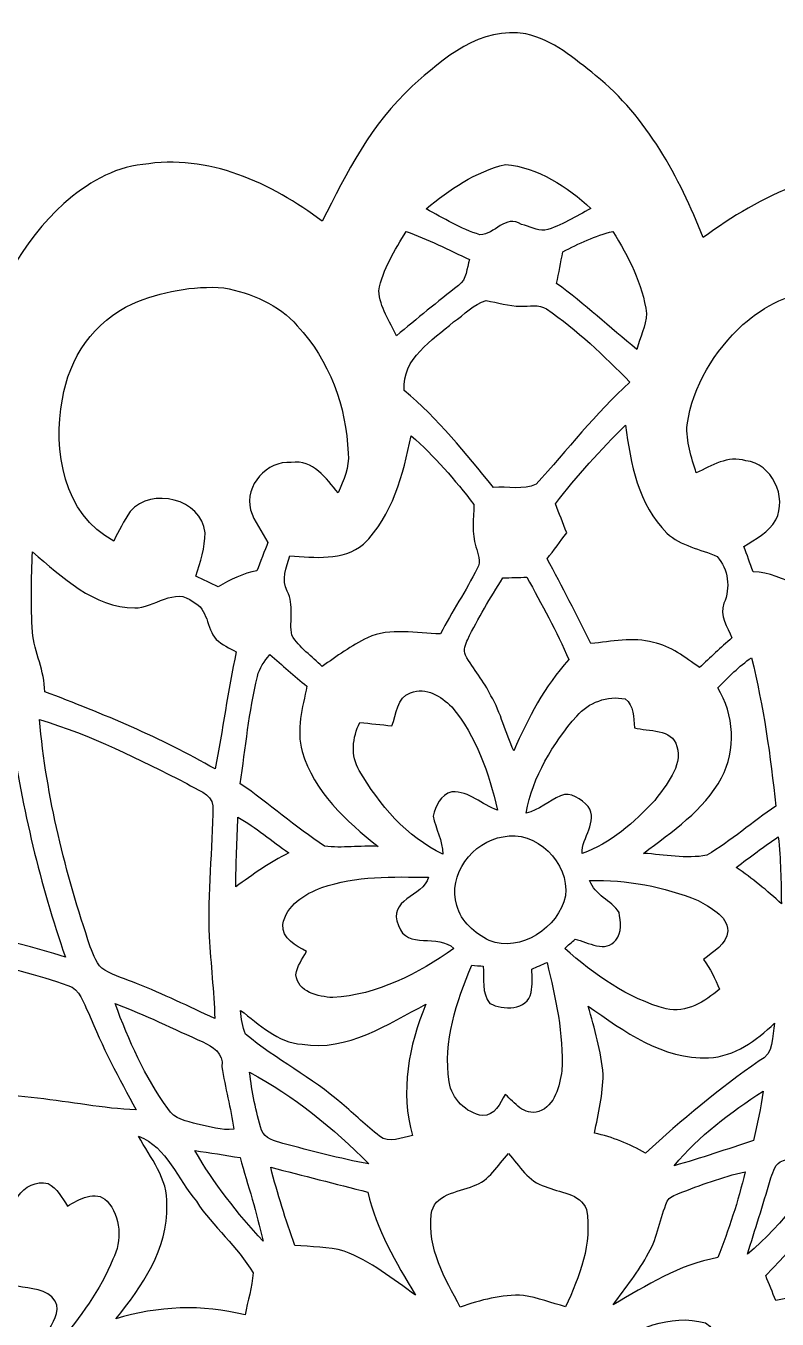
# Model space of a CAD drawing. Header units: centimetres. Extents: x -14.6 to 14.5, y -15.2 to 15.2.
# Drawn here: x -5.39 to 2.93, y 0.91 to 15.22 of the extents above; entities that cross this region are included whole.
import ezdxf

# ---------------------------------------------------------------- set-up
doc = ezdxf.new("R2010")
doc.units = ezdxf.units.CM
doc.header["$MEASUREMENT"] = 0
doc.layers.add('Camada 1', color=7, linetype='Continuous')

msp = doc.modelspace()

# ---------------------------------------------------------------- linework, layer by layer
at = {"layer": 'Camada 1', "color": 140}
for points, knots in [([(-1.11301, 14.5542), (-0.77082, 14.86464), (-0.35525, 15.22307), (0.1457, 15.13417), (0.1457, 15.13417), (0.44521, 15.06961), (0.68263, 14.85794), (0.91687, 14.67485), (0.91687, 14.67485), (1.48449, 14.2113), (1.84256, 13.55161), (2.10502, 12.87886), (2.10502, 12.87886), (2.74108, 13.34523), (3.51084, 13.72623), (4.32223, 13.6017), (4.32223, 13.6017), (4.71382, 13.56078), (5.04472, 13.31101), (5.30754, 13.03337), (5.30754, 13.03337), (5.64197, 12.69259), (5.87022, 12.26009), (5.99616, 11.80289), (5.99616, 11.80289), (6.15915, 11.83252), (6.29532, 11.93553), (6.44137, 12.0075), (6.44137, 12.0075), (7.05944, 12.34757), (7.78051, 12.4774), (8.48078, 12.4273), (8.48078, 12.4273), (8.69386, 12.41072), (8.91434, 12.32606), (9.04593, 12.15002), (9.04593, 12.15002), (9.39906, 11.6459), (9.4809, 11.00808), (9.48902, 10.40836), (9.48902, 10.40836), (9.49889, 9.98784), (9.38777, 9.5818), (9.29605, 9.17575), (9.29605, 9.17575), (9.92822, 9.18139), (10.57875, 9.09496), (11.1319, 8.76829), (11.1319, 8.76829), (11.41518, 8.60354), (11.67659, 8.37212), (11.80536, 8.06415), (11.80536, 8.06415), (12.10839, 7.42315), (12.0336, 6.6675), (11.80253, 6.01592), (11.80253, 6.01592), (12.452, 5.93937), (13.11698, 5.81096), (13.67861, 5.45888), (13.67861, 5.45888), (13.93684, 5.29272), (14.21201, 5.12057), (14.38134, 4.8574), (14.38134, 4.8574), (14.54115, 4.58576), (14.48082, 4.2418), (14.38698, 3.95711), (14.38698, 3.95711), (14.20777, 3.41665), (13.90685, 2.915), (13.50962, 2.50649), (13.50962, 2.50649), (13.32865, 2.31704), (13.10146, 2.17593), (12.93142, 1.97661), (12.93142, 1.97661), (13.202, 1.75013), (13.51139, 1.56034), (13.73082, 1.27811), (13.73082, 1.27811), (14.02256, 0.91722), (14.29702, 0.49918), (14.30302, 0.01693), (14.30302, 0.01693), (14.3891, -0.85302), (13.73681, -1.56139), (13.09264, -2.04858), (13.09264, -2.04858), (13.70506, -2.56822), (14.20707, -3.23885), (14.42544, -4.01955), (14.42544, -4.01955), (14.47059, -4.25485), (14.54856, -4.52649), (14.41203, -4.74592), (14.41203, -4.74592), (14.21906, -5.09199), (13.85923, -5.29061), (13.52621, -5.4804), (13.52621, -5.4804), (12.93812, -5.80884), (12.26044, -5.91502), (11.59722, -5.96159), (11.59722, -5.96159), (11.73692, -6.32777), (11.84028, -6.7123), (11.83781, -7.10812), (11.83781, -7.10812), (11.85721, -7.64681), (11.76267, -8.24583), (11.35309, -8.63635), (11.35309, -8.63635), (10.84262, -9.16129), (10.06193, -9.2964), (9.3599, -9.30698), (9.3599, -9.30698), (9.46644, -9.93105), (9.54828, -10.58016), (9.41105, -11.20528), (9.41105, -11.20528), (9.30557, -11.62156), (9.20044, -12.13732), (8.74466, -12.30842), (8.74466, -12.30842), (8.27617, -12.45553), (7.77416, -12.37756), (7.30462, -12.27772), (7.30462, -12.27772), (6.7758, -12.16096), (6.29779, -11.89461), (5.84447, -11.60745), (5.84447, -11.60745), (5.65785, -12.26009), (5.3146, -12.88803), (4.77626, -13.31419), (4.77626, -13.31419), (4.38044, -13.65497), (3.82199, -13.68213), (3.32811, -13.60593), (3.32811, -13.60593), (2.85468, -13.51174), (2.41582, -13.28914), (2.03306, -12.9988), (2.03306, -12.9988), (1.73426, -13.75727), (1.23225, -14.45154), (0.5461, -14.9031), (0.5461, -14.9031), (0.26388, -15.10277), (-0.13899, -15.16027), (-0.44591, -14.98565), (-0.44591, -14.98565), (-1.28446, -14.52845), (-1.84538, -13.69766), (-2.16288, -12.81571), (-2.16288, -12.81571), (-2.63454, -13.18048), (-3.18488, -13.46059), (-3.78037, -13.54314), (-3.78037, -13.54314), (-4.11374, -13.57912), (-4.47569, -13.58618), (-4.77838, -13.42002), (-4.77838, -13.42002), (-5.45536, -13.10252), (-5.85011, -12.40614), (-6.06919, -11.71928), (-6.06919, -11.71928), (-6.61317, -12.04595), (-7.21254, -12.29995), (-7.8486, -12.36733), (-7.8486, -12.36733), (-8.2236, -12.41354), (-8.64059, -12.43401), (-8.96973, -12.21493), (-8.96973, -12.21493), (-9.19445, -12.07029), (-9.28934, -11.8043), (-9.37895, -11.56511), (-9.37895, -11.56511), (-9.54546, -11.05217), (-9.57333, -10.50502), (-9.53135, -9.97091), (-9.53135, -9.97091), (-9.48796, -9.68057), (-9.41176, -9.39624), (-9.37225, -9.10519), (-9.37225, -9.10519), (-9.89436, -9.15458), (-10.42317, -9.05581), (-10.90648, -8.85825), (-10.90648, -8.85825), (-11.31076, -8.6868), (-11.68118, -8.39541), (-11.87097, -7.99147), (-11.87097, -7.99147), (-12.1987, -7.35859), (-12.06747, -6.60717), (-11.86744, -5.95701), (-11.86744, -5.95701), (-12.61639, -5.8868), (-13.37628, -5.69595), (-13.98905, -5.24051), (-13.98905, -5.24051), (-14.20742, -5.07577), (-14.45366, -4.88527), (-14.52421, -4.60834), (-14.52421, -4.60834), (-14.60006, -4.17407), (-14.41697, -3.75179), (-14.23317, -3.36903), (-14.23317, -3.36903), (-13.94107, -2.78836), (-13.47117, -2.33045), (-12.98575, -1.911), (-12.98575, -1.911), (-13.64615, -1.48766), (-14.22682, -0.84102), (-14.36546, -0.04798), (-14.36546, -0.04798), (-14.47588, 0.84173), (-13.84229, 1.61678), (-13.15261, 2.09338), (-13.15261, 2.09338), (-13.65956, 2.56434), (-14.13298, 3.09527), (-14.38134, 3.7525), (-14.38134, 3.7525), (-14.49388, 4.0513), (-14.60183, 4.38115), (-14.51187, 4.70041), (-14.51187, 4.70041), (-14.43743, 4.93148), (-14.25363, 5.10364), (-14.06384, 5.24334), (-14.06384, 5.24334), (-13.72905, 5.48499), (-13.35934, 5.68184), (-12.96282, 5.79967), (-12.96282, 5.79967), (-12.54478, 5.9503), (-12.09534, 5.96018), (-11.66213, 6.03885), (-11.66213, 6.03885), (-11.86392, 6.54861), (-11.9507, 7.10565), (-11.88438, 7.65175), (-11.88438, 7.65175), (-11.83252, 8.02569), (-11.71293, 8.4134), (-11.43494, 8.68327), (-11.43494, 8.68327), (-10.90895, 9.19586), (-10.14201, 9.3786), (-9.42658, 9.34967), (-9.42658, 9.34967), (-9.51548, 10.00442), (-9.6333, 10.67894), (-9.46326, 11.33122), (-9.46326, 11.33122), (-9.36237, 11.72069), (-9.24207, 12.18318), (-8.83426, 12.35922), (-8.83426, 12.35922), (-7.80979, 12.6305), (-6.75111, 12.2361), (-5.90338, 11.6653), (-5.90338, 11.6653), (-5.73934, 12.26679), (-5.42819, 12.83194), (-4.96852, 13.25739), (-4.96852, 13.25739), (-4.72193, 13.47329), (-4.42913, 13.65532), (-4.0954, 13.68672), (-4.0954, 13.68672), (-3.37503, 13.81196), (-2.67053, 13.48352), (-2.10855, 13.05948), (-2.10855, 13.05948), (-1.8415, 13.59676), (-1.56386, 14.14357), (-1.11301, 14.5542), (-1.11301, 14.5542), (-1.11301, 14.5542), (-1.11301, 14.5542), (-1.11301, 14.5542)], [0, 0, 0, 0, 0.01369863, 0.01369863, 0.01369863, 0.01369863, 0.02739726, 0.02739726, 0.02739726, 0.02739726, 0.04109589, 0.04109589, 0.04109589, 0.04109589, 0.05479452, 0.05479452, 0.05479452, 0.05479452, 0.06849315, 0.06849315, 0.06849315, 0.06849315, 0.08219178, 0.08219178, 0.08219178, 0.08219178, 0.09589041, 0.09589041, 0.09589041, 0.09589041, 0.10958904, 0.10958904, 0.10958904, 0.10958904, 0.12328767, 0.12328767, 0.12328767, 0.12328767, 0.1369863, 0.1369863, 0.1369863, 0.1369863, 0.15068493, 0.15068493, 0.15068493, 0.15068493, 0.16438356, 0.16438356, 0.16438356, 0.16438356, 0.17808219, 0.17808219, 0.17808219, 0.17808219, 0.19178082, 0.19178082, 0.19178082, 0.19178082, 0.20547945, 0.20547945, 0.20547945, 0.20547945, 0.21917808, 0.21917808, 0.21917808, 0.21917808, 0.23287671, 0.23287671, 0.23287671, 0.23287671, 0.24657534, 0.24657534, 0.24657534, 0.24657534, 0.26027397, 0.26027397, 0.26027397, 0.26027397, 0.2739726, 0.2739726, 0.2739726, 0.2739726, 0.28767123, 0.28767123, 0.28767123, 0.28767123, 0.30136986, 0.30136986, 0.30136986, 0.30136986, 0.31506849, 0.31506849, 0.31506849, 0.31506849, 0.32876712, 0.32876712, 0.32876712, 0.32876712, 0.34246575, 0.34246575, 0.34246575, 0.34246575, 0.35616438, 0.35616438, 0.35616438, 0.35616438, 0.36986301, 0.36986301, 0.36986301, 0.36986301, 0.38356164, 0.38356164, 0.38356164, 0.38356164, 0.39726027, 0.39726027, 0.39726027, 0.39726027, 0.4109589, 0.4109589, 0.4109589, 0.4109589, 0.42465753, 0.42465753, 0.42465753, 0.42465753, 0.43835616, 0.43835616, 0.43835616, 0.43835616, 0.45205479, 0.45205479, 0.45205479, 0.45205479, 0.46575342, 0.46575342, 0.46575342, 0.46575342, 0.47945205, 0.47945205, 0.47945205, 0.47945205, 0.49315068, 0.49315068, 0.49315068, 0.49315068, 0.50684932, 0.50684932, 0.50684932, 0.50684932, 0.52054795, 0.52054795, 0.52054795, 0.52054795, 0.53424658, 0.53424658, 0.53424658, 0.53424658, 0.54794521, 0.54794521, 0.54794521, 0.54794521, 0.56164384, 0.56164384, 0.56164384, 0.56164384, 0.57534247, 0.57534247, 0.57534247, 0.57534247, 0.5890411, 0.5890411, 0.5890411, 0.5890411, 0.60273973, 0.60273973, 0.60273973, 0.60273973, 0.61643836, 0.61643836, 0.61643836, 0.61643836, 0.63013699, 0.63013699, 0.63013699, 0.63013699, 0.64383562, 0.64383562, 0.64383562, 0.64383562, 0.65753425, 0.65753425, 0.65753425, 0.65753425, 0.67123288, 0.67123288, 0.67123288, 0.67123288, 0.68493151, 0.68493151, 0.68493151, 0.68493151, 0.69863014, 0.69863014, 0.69863014, 0.69863014, 0.71232877, 0.71232877, 0.71232877, 0.71232877, 0.7260274, 0.7260274, 0.7260274, 0.7260274, 0.73972603, 0.73972603, 0.73972603, 0.73972603, 0.75342466, 0.75342466, 0.75342466, 0.75342466, 0.76712329, 0.76712329, 0.76712329, 0.76712329, 0.78082192, 0.78082192, 0.78082192, 0.78082192, 0.79452055, 0.79452055, 0.79452055, 0.79452055, 0.80821918, 0.80821918, 0.80821918, 0.80821918, 0.82191781, 0.82191781, 0.82191781, 0.82191781, 0.83561644, 0.83561644, 0.83561644, 0.83561644, 0.84931507, 0.84931507, 0.84931507, 0.84931507, 0.8630137, 0.8630137, 0.8630137, 0.8630137, 0.87671233, 0.87671233, 0.87671233, 0.87671233, 0.89041096, 0.89041096, 0.89041096, 0.89041096, 0.90410959, 0.90410959, 0.90410959, 0.90410959, 0.91780822, 0.91780822, 0.91780822, 0.91780822, 0.93150685, 0.93150685, 0.93150685, 0.93150685, 0.94520548, 0.94520548, 0.94520548, 0.94520548, 0.95890411, 0.95890411, 0.95890411, 0.95890411, 0.97260274, 0.97260274, 0.97260274, 0.97260274, 1, 1, 1, 1]), ([(-0.95991, 13.19601), (-0.76482, 13.09441), (-0.57503, 12.97446), (-0.36371, 12.9099), (-0.36371, 12.9099), (-0.19932, 12.91061), (-0.08361, 13.14168), (0.09737, 13.0235), (0.09737, 13.0235), (0.18415, 13.00692), (0.26529, 12.95612), (0.35525, 12.9607), (0.35525, 12.9607), (0.53834, 13.00727), (0.69744, 13.11628), (0.86431, 13.20094), (0.86431, 13.20094), (0.60466, 13.44648), (0.27764, 13.65285), (-0.0822, 13.68954), (-0.0822, 13.68954), (-0.41169, 13.60734), (-0.70379, 13.41367), (-0.95991, 13.19601), (-0.95991, 13.19601), (-0.95991, 13.19601), (-0.95991, 13.19601), (-0.95991, 13.19601)], [0, 0, 0, 0, 0.125, 0.125, 0.125, 0.125, 0.25, 0.25, 0.25, 0.25, 0.375, 0.375, 0.375, 0.375, 0.5, 0.5, 0.5, 0.5, 0.625, 0.625, 0.625, 0.625, 0.75, 0.75, 0.75, 0.75, 1, 1, 1, 1]), ([(-1.1811, 12.948), (-1.30387, 12.74057), (-1.44004, 12.5289), (-1.48449, 12.28866), (-1.48449, 12.28866), (-1.47073, 12.10839), (-1.36349, 11.95105), (-1.28729, 11.79124), (-1.28729, 11.79124), (-1.06257, 11.98245), (-0.83256, 12.16766), (-0.60078, 12.3504), (-0.60078, 12.3504), (-0.50906, 12.41354), (-0.51188, 12.54231), (-0.47837, 12.63544), (-0.47837, 12.63544), (-0.71049, 12.7448), (-0.93945, 12.86122), (-1.1811, 12.948), (-1.1811, 12.948), (-1.1811, 12.948), (-1.1811, 12.948), (-1.1811, 12.948)], [0, 0, 0, 0, 0.14285714, 0.14285714, 0.14285714, 0.14285714, 0.28571429, 0.28571429, 0.28571429, 0.28571429, 0.42857143, 0.42857143, 0.42857143, 0.42857143, 0.57142857, 0.57142857, 0.57142857, 0.57142857, 0.71428571, 0.71428571, 0.71428571, 0.71428571, 1, 1, 1, 1]), ([(0.55316, 12.72187), (0.53058, 12.6051), (0.50976, 12.48798), (0.48436, 12.37156), (0.48436, 12.37156), (0.79446, 12.14579), (1.07386, 11.88261), (1.37195, 11.64167), (1.37195, 11.64167), (1.40899, 11.77325), (1.47179, 11.90025), (1.48026, 12.03784), (1.48026, 12.03784), (1.43792, 12.36839), (1.27847, 12.66825), (1.10666, 12.94836), (1.10666, 12.94836), (0.91228, 12.89897), (0.73025, 12.81359), (0.55316, 12.72187), (0.55316, 12.72187), (0.55316, 12.72187), (0.55316, 12.72187), (0.55316, 12.72187)], [0, 0, 0, 0, 0.14285714, 0.14285714, 0.14285714, 0.14285714, 0.28571429, 0.28571429, 0.28571429, 0.28571429, 0.42857143, 0.42857143, 0.42857143, 0.42857143, 0.57142857, 0.57142857, 0.57142857, 0.57142857, 0.71428571, 0.71428571, 0.71428571, 0.71428571, 1, 1, 1, 1]), ([(-4.21111, 12.1472), (-4.62774, 11.95811), (-4.91808, 11.54042), (-4.98334, 11.09063), (-4.98334, 11.09063), (-5.09482, 10.52759), (-4.9724, 9.81181), (-4.41748, 9.52006), (-4.41748, 9.52006), (-4.35963, 9.63083), (-4.30389, 9.74302), (-4.23474, 9.84744), (-4.23474, 9.84744), (-3.99909, 10.12084), (-3.44629, 9.98749), (-3.40572, 9.61249), (-3.40572, 9.61249), (-3.40536, 9.44668), (-3.45899, 9.28723), (-3.50838, 9.13095), (-3.50838, 9.13095), (-3.42583, 9.09214), (-3.34328, 9.05263), (-3.26073, 9.01277), (-3.26073, 9.01277), (-3.12738, 9.0932), (-2.98591, 9.16199), (-2.83175, 9.19162), (-2.83175, 9.19162), (-2.80141, 9.26994), (-2.74073, 9.42657), (-2.71039, 9.50489), (-2.71039, 9.50489), (-2.7753, 9.62448), (-2.86491, 9.73349), (-2.90301, 9.86543), (-2.90301, 9.86543), (-2.97109, 10.13425), (-2.72098, 10.41259), (-2.45181, 10.38931), (-2.45181, 10.38931), (-2.21121, 10.42317), (-2.06587, 10.21362), (-1.93393, 10.05417), (-1.93393, 10.05417), (-1.87008, 10.1921), (-1.80693, 10.33639), (-1.82245, 10.49373), (-1.82245, 10.49373), (-1.84256, 11.00737), (-2.03094, 11.52419), (-2.38584, 11.90166), (-2.38584, 11.90166), (-2.58904, 12.14049), (-2.89631, 12.26502), (-3.19723, 12.32253), (-3.19723, 12.32253), (-3.54365, 12.35075), (-3.89184, 12.27949), (-4.21111, 12.1472), (-4.21111, 12.1472), (-4.21111, 12.1472), (-4.21111, 12.1472), (-4.21111, 12.1472)], [0, 0, 0, 0, 0.05882353, 0.05882353, 0.05882353, 0.05882353, 0.11764706, 0.11764706, 0.11764706, 0.11764706, 0.17647059, 0.17647059, 0.17647059, 0.17647059, 0.23529412, 0.23529412, 0.23529412, 0.23529412, 0.29411765, 0.29411765, 0.29411765, 0.29411765, 0.35294118, 0.35294118, 0.35294118, 0.35294118, 0.41176471, 0.41176471, 0.41176471, 0.41176471, 0.47058824, 0.47058824, 0.47058824, 0.47058824, 0.52941176, 0.52941176, 0.52941176, 0.52941176, 0.58823529, 0.58823529, 0.58823529, 0.58823529, 0.64705882, 0.64705882, 0.64705882, 0.64705882, 0.70588235, 0.70588235, 0.70588235, 0.70588235, 0.76470588, 0.76470588, 0.76470588, 0.76470588, 0.82352941, 0.82352941, 0.82352941, 0.82352941, 0.88235294, 0.88235294, 0.88235294, 0.88235294, 1, 1, 1, 1]), ([(2.54706, 11.91719), (2.23308, 11.62473), (1.99037, 11.23738), (1.92934, 10.80735), (1.92934, 10.80735), (1.91594, 10.62426), (1.97485, 10.44575), (2.03059, 10.27395), (2.03059, 10.27395), (2.20063, 10.35685), (2.37807, 10.46903), (2.5781, 10.40906), (2.5781, 10.40906), (2.86632, 10.37661), (3.0413, 10.00866), (2.91042, 9.7536), (2.91042, 9.7536), (2.83492, 9.61425), (2.68429, 9.54405), (2.55799, 9.45903), (2.55799, 9.45903), (2.59186, 9.36625), (2.62537, 9.27312), (2.65959, 9.17998), (2.65959, 9.17998), (2.8381, 9.1821), (2.99226, 9.08685), (3.15877, 9.03922), (3.15877, 9.03922), (3.26002, 9.0424), (3.34716, 9.10308), (3.43606, 9.14576), (3.43606, 9.14576), (3.41736, 9.30416), (3.39831, 9.46609), (3.43253, 9.62378), (3.43253, 9.62378), (3.53272, 9.89471), (3.89855, 9.99807), (4.13914, 9.85308), (4.13914, 9.85308), (4.32188, 9.71903), (4.3561, 9.47773), (4.40196, 9.27276), (4.40196, 9.27276), (4.64361, 9.42869), (4.83023, 9.65906), (4.92054, 9.93316), (4.92054, 9.93316), (5.20841, 10.55194), (5.17984, 11.39543), (4.6355, 11.86674), (4.6355, 11.86674), (4.28978, 12.13767), (3.85692, 12.34228), (3.40536, 12.28796), (3.40536, 12.28796), (3.08257, 12.28513), (2.78694, 12.12074), (2.54706, 11.91719), (2.54706, 11.91719), (2.54706, 11.91719), (2.54706, 11.91719), (2.54706, 11.91719)], [0, 0, 0, 0, 0.05882353, 0.05882353, 0.05882353, 0.05882353, 0.11764706, 0.11764706, 0.11764706, 0.11764706, 0.17647059, 0.17647059, 0.17647059, 0.17647059, 0.23529412, 0.23529412, 0.23529412, 0.23529412, 0.29411765, 0.29411765, 0.29411765, 0.29411765, 0.35294118, 0.35294118, 0.35294118, 0.35294118, 0.41176471, 0.41176471, 0.41176471, 0.41176471, 0.47058824, 0.47058824, 0.47058824, 0.47058824, 0.52941176, 0.52941176, 0.52941176, 0.52941176, 0.58823529, 0.58823529, 0.58823529, 0.58823529, 0.64705882, 0.64705882, 0.64705882, 0.64705882, 0.70588235, 0.70588235, 0.70588235, 0.70588235, 0.76470588, 0.76470588, 0.76470588, 0.76470588, 0.82352941, 0.82352941, 0.82352941, 0.82352941, 0.88235294, 0.88235294, 0.88235294, 0.88235294, 1, 1, 1, 1]), ([(-0.29492, 12.18106), (-0.43568, 12.14473), (-0.53763, 12.02337), (-0.65581, 11.94541), (-0.65581, 11.94541), (-0.88971, 11.73903), (-1.22767, 11.54571), (-1.20403, 11.18694), (-1.20403, 11.18694), (-0.82621, 10.8772), (-0.52388, 10.48949), (-0.21519, 10.11414), (-0.21519, 10.11414), (-0.05856, 10.12684), (0.11536, 10.08062), (0.25929, 10.14906), (0.25929, 10.14906), (0.59972, 10.52971), (0.91722, 10.93294), (1.29575, 11.27866), (1.29575, 11.27866), (1.01106, 11.57252), (0.71191, 11.8558), (0.3743, 12.08864), (0.3743, 12.08864), (0.28892, 12.14684), (0.18097, 12.11404), (0.08502, 12.12074), (0.08502, 12.12074), (-0.04586, 12.11756), (-0.16792, 12.16307), (-0.29492, 12.18106), (-0.29492, 12.18106), (-0.29492, 12.18106), (-0.29492, 12.18106), (-0.29492, 12.18106)], [0, 0, 0, 0, 0.1, 0.1, 0.1, 0.1, 0.2, 0.2, 0.2, 0.2, 0.3, 0.3, 0.3, 0.3, 0.4, 0.4, 0.4, 0.4, 0.5, 0.5, 0.5, 0.5, 0.6, 0.6, 0.6, 0.6, 0.7, 0.7, 0.7, 0.7, 0.8, 0.8, 0.8, 0.8, 1, 1, 1, 1]), ([(0.47131, 9.93211), (0.51294, 9.82557), (0.55527, 9.71867), (0.59655, 9.61178), (0.59655, 9.61178), (0.52493, 9.51477), (0.45473, 9.4174), (0.37888, 9.32392), (0.37888, 9.32392), (0.54963, 9.01594), (0.70309, 8.69915), (0.86395, 8.38588), (0.86395, 8.38588), (1.09255, 8.40564), (1.32786, 8.46173), (1.5554, 8.39823), (1.5554, 8.39823), (1.75013, 8.35942), (1.90676, 8.22995), (2.06551, 8.11953), (2.06551, 8.11953), (2.18475, 8.22889), (2.30117, 8.34143), (2.42394, 8.44691), (2.42394, 8.44691), (2.37631, 8.56827), (2.28318, 8.69562), (2.33715, 8.83109), (2.33715, 8.83109), (2.41088, 9.00042), (2.38619, 9.21032), (2.26166, 9.34755), (2.26166, 9.34755), (2.07751, 9.43434), (1.85808, 9.4615), (1.70533, 9.60826), (1.70533, 9.60826), (1.38889, 9.91941), (1.3014, 10.37943), (1.24848, 10.8017), (1.24848, 10.8017), (0.96979, 10.53042), (0.70908, 10.24008), (0.47131, 9.93211), (0.47131, 9.93211), (0.47131, 9.93211), (0.47131, 9.93211), (0.47131, 9.93211)], [0, 0, 0, 0, 0.07692308, 0.07692308, 0.07692308, 0.07692308, 0.15384615, 0.15384615, 0.15384615, 0.15384615, 0.23076923, 0.23076923, 0.23076923, 0.23076923, 0.30769231, 0.30769231, 0.30769231, 0.30769231, 0.38461538, 0.38461538, 0.38461538, 0.38461538, 0.46153846, 0.46153846, 0.46153846, 0.46153846, 0.53846154, 0.53846154, 0.53846154, 0.53846154, 0.61538462, 0.61538462, 0.61538462, 0.61538462, 0.69230769, 0.69230769, 0.69230769, 0.69230769, 0.76923077, 0.76923077, 0.76923077, 0.76923077, 0.84615385, 0.84615385, 0.84615385, 0.84615385, 1, 1, 1, 1]), ([(-1.12536, 10.68564), (-1.21603, 10.2556), (-1.32891, 9.80264), (-1.65276, 9.48408), (-1.65276, 9.48408), (-1.87995, 9.29957), (-2.19639, 9.33697), (-2.46733, 9.35531), (-2.46733, 9.35531), (-2.50508, 9.22937), (-2.56752, 9.09038), (-2.49696, 8.96338), (-2.49696, 8.96338), (-2.41582, 8.81204), (-2.47685, 8.63847), (-2.44616, 8.4776), (-2.44616, 8.4776), (-2.36573, 8.33684), (-2.22109, 8.24583), (-2.10996, 8.13117), (-2.10996, 8.13117), (-1.94839, 8.24512), (-1.78788, 8.3626), (-1.60937, 8.44938), (-1.60937, 8.44938), (-1.35431, 8.56686), (-1.06998, 8.49277), (-0.80081, 8.49312), (-0.80081, 8.49312), (-0.67239, 8.73831), (-0.51788, 8.96867), (-0.39441, 9.21597), (-0.39441, 9.21597), (-0.34819, 9.29358), (-0.38664, 9.37895), (-0.40852, 9.45691), (-0.40852, 9.45691), (-0.45544, 9.6079), (-0.43568, 9.76983), (-0.43074, 9.92505), (-0.43074, 9.92505), (-0.64206, 10.19634), (-0.86501, 10.45986), (-1.12536, 10.68564), (-1.12536, 10.68564), (-1.12536, 10.68564), (-1.12536, 10.68564), (-1.12536, 10.68564)], [0, 0, 0, 0, 0.07692308, 0.07692308, 0.07692308, 0.07692308, 0.15384615, 0.15384615, 0.15384615, 0.15384615, 0.23076923, 0.23076923, 0.23076923, 0.23076923, 0.30769231, 0.30769231, 0.30769231, 0.30769231, 0.38461538, 0.38461538, 0.38461538, 0.38461538, 0.46153846, 0.46153846, 0.46153846, 0.46153846, 0.53846154, 0.53846154, 0.53846154, 0.53846154, 0.61538462, 0.61538462, 0.61538462, 0.61538462, 0.69230769, 0.69230769, 0.69230769, 0.69230769, 0.76923077, 0.76923077, 0.76923077, 0.76923077, 0.84615385, 0.84615385, 0.84615385, 0.84615385, 1, 1, 1, 1]), ([(-5.31495, 9.39906), (-5.33471, 9.10378), (-5.33083, 8.8078), (-5.31777, 8.51217), (-5.31777, 8.51217), (-5.29343, 8.28781), (-5.18195, 8.08002), (-5.18089, 7.85177), (-5.18089, 7.85177), (-4.53425, 7.60836), (-3.89573, 7.34166), (-3.29565, 6.99664), (-3.29565, 6.99664), (-3.20816, 7.42703), (-3.1556, 7.86377), (-3.06105, 8.29239), (-3.06105, 8.29239), (-3.13655, 8.33508), (-3.21804, 8.37142), (-3.28224, 8.43104), (-3.28224, 8.43104), (-3.39478, 8.55521), (-3.36762, 8.77147), (-3.53942, 8.84555), (-3.53942, 8.84555), (-3.73486, 9.02123), (-3.97545, 8.77358), (-4.18465, 8.77887), (-4.18465, 8.77887), (-4.64185, 8.78664), (-4.98687, 9.12072), (-5.31495, 9.39906), (-5.31495, 9.39906), (-5.31495, 9.39906), (-5.31495, 9.39906), (-5.31495, 9.39906)], [0, 0, 0, 0, 0.1, 0.1, 0.1, 0.1, 0.2, 0.2, 0.2, 0.2, 0.3, 0.3, 0.3, 0.3, 0.4, 0.4, 0.4, 0.4, 0.5, 0.5, 0.5, 0.5, 0.6, 0.6, 0.6, 0.6, 0.7, 0.7, 0.7, 0.7, 0.8, 0.8, 0.8, 0.8, 1, 1, 1, 1]), ([(-0.11218, 9.11154), (-0.24871, 8.88894), (-0.38664, 8.66634), (-0.49918, 8.43033), (-0.49918, 8.43033), (-0.5207, 8.37636), (-0.55457, 8.31321), (-0.52352, 8.25606), (-0.52352, 8.25606), (-0.43991, 8.10048), (-0.31856, 7.96784), (-0.24165, 7.80768), (-0.24165, 7.80768), (-0.13053, 7.61612), (-0.08431, 7.39704), (0.01094, 7.19808), (0.01094, 7.19808), (0.16827, 7.55897), (0.35243, 7.91351), (0.61913, 8.20667), (0.61913, 8.20667), (0.48719, 8.52205), (0.31609, 8.81874), (0.15628, 9.12036), (0.15628, 9.12036), (0.06632, 9.11719), (-0.02293, 9.11437), (-0.11218, 9.11154), (-0.11218, 9.11154), (-0.11218, 9.11154), (-0.11218, 9.11154), (-0.11218, 9.11154)], [0, 0, 0, 0, 0.11111111, 0.11111111, 0.11111111, 0.11111111, 0.22222222, 0.22222222, 0.22222222, 0.22222222, 0.33333333, 0.33333333, 0.33333333, 0.33333333, 0.44444444, 0.44444444, 0.44444444, 0.44444444, 0.55555556, 0.55555556, 0.55555556, 0.55555556, 0.66666667, 0.66666667, 0.66666667, 0.66666667, 0.77777778, 0.77777778, 0.77777778, 0.77777778, 1, 1, 1, 1]), ([(-2.82646, 8.02111), (-2.92065, 7.63058), (-2.95945, 7.22947), (-3.01625, 6.83225), (-3.01625, 6.83225), (-2.69663, 6.61529), (-2.40736, 6.35388), (-2.08456, 6.14257), (-2.08456, 6.14257), (-1.88913, 6.11505), (-1.68839, 6.15244), (-1.49119, 6.13833), (-1.49119, 6.13833), (-1.84432, 6.41879), (-2.20345, 6.74405), (-2.33257, 7.19102), (-2.33257, 7.19102), (-2.39748, 7.43303), (-2.32869, 7.67609), (-2.27824, 7.91245), (-2.27824, 7.91245), (-2.41759, 8.0264), (-2.55411, 8.14423), (-2.68923, 8.26276), (-2.68923, 8.26276), (-2.74814, 8.19079), (-2.80741, 8.11459), (-2.82646, 8.02111), (-2.82646, 8.02111), (-2.82646, 8.02111), (-2.82646, 8.02111), (-2.82646, 8.02111)], [0, 0, 0, 0, 0.11111111, 0.11111111, 0.11111111, 0.11111111, 0.22222222, 0.22222222, 0.22222222, 0.22222222, 0.33333333, 0.33333333, 0.33333333, 0.33333333, 0.44444444, 0.44444444, 0.44444444, 0.44444444, 0.55555556, 0.55555556, 0.55555556, 0.55555556, 0.66666667, 0.66666667, 0.66666667, 0.66666667, 0.77777778, 0.77777778, 0.77777778, 0.77777778, 1, 1, 1, 1]), ([(2.2673, 7.89587), (2.45216, 7.6006), (2.47333, 7.20584), (2.30964, 6.89716), (2.30964, 6.89716), (2.11314, 6.53627), (1.76459, 6.30484), (1.44639, 6.06249), (1.44639, 6.06249), (1.67958, 6.04696), (1.91523, 5.99757), (2.14842, 6.04132), (2.14842, 6.04132), (2.41653, 6.20254), (2.65254, 6.40927), (2.91006, 6.58601), (2.91006, 6.58601), (2.85432, 7.13811), (2.77389, 7.68844), (2.64266, 8.22854), (2.64266, 8.22854), (2.50366, 8.13435), (2.38619, 8.01299), (2.2673, 7.89587), (2.2673, 7.89587), (2.2673, 7.89587), (2.2673, 7.89587), (2.2673, 7.89587)], [0, 0, 0, 0, 0.125, 0.125, 0.125, 0.125, 0.25, 0.25, 0.25, 0.25, 0.375, 0.375, 0.375, 0.375, 0.5, 0.5, 0.5, 0.5, 0.625, 0.625, 0.625, 0.625, 0.75, 0.75, 0.75, 0.75, 1, 1, 1, 1]), ([(-7.23336, 8.05497), (-7.09613, 7.68103), (-6.8774, 7.31308), (-6.93561, 6.89716), (-6.93561, 6.89716), (-6.89857, 6.53944), (-7.21572, 6.31014), (-7.49864, 6.17573), (-7.49864, 6.17573), (-7.47466, 6.06707), (-7.45031, 5.95771), (-7.42527, 5.84835), (-7.42527, 5.84835), (-7.31873, 5.80319), (-7.19279, 5.78591), (-7.10847, 5.7023), (-7.10847, 5.7023), (-7.05908, 5.60917), (-7.06367, 5.49875), (-7.03827, 5.39715), (-7.03827, 5.39715), (-6.33413, 5.27791), (-5.63633, 5.12198), (-4.95265, 4.91455), (-4.95265, 4.91455), (-5.23416, 5.71994), (-5.42749, 6.5532), (-5.55308, 7.39669), (-5.55308, 7.39669), (-5.69066, 7.40939), (-5.83494, 7.39105), (-5.96583, 7.44326), (-5.96583, 7.44326), (-6.13339, 7.53251), (-6.09036, 7.81332), (-6.29109, 7.85354), (-6.29109, 7.85354), (-6.60188, 7.93503), (-6.91833, 7.99218), (-7.23336, 8.05497), (-7.23336, 8.05497), (-7.23336, 8.05497), (-7.23336, 8.05497), (-7.23336, 8.05497)], [0, 0, 0, 0, 0.08333333, 0.08333333, 0.08333333, 0.08333333, 0.16666667, 0.16666667, 0.16666667, 0.16666667, 0.25, 0.25, 0.25, 0.25, 0.33333333, 0.33333333, 0.33333333, 0.33333333, 0.41666667, 0.41666667, 0.41666667, 0.41666667, 0.5, 0.5, 0.5, 0.5, 0.58333333, 0.58333333, 0.58333333, 0.58333333, 0.66666667, 0.66666667, 0.66666667, 0.66666667, 0.75, 0.75, 0.75, 0.75, 0.83333333, 0.83333333, 0.83333333, 0.83333333, 1, 1, 1, 1]), ([(-1.13312, 7.83802), (-1.28623, 7.79145), (-1.28376, 7.59777), (-1.33809, 7.47289), (-1.33809, 7.47289), (-1.45591, 7.48736), (-1.57656, 7.50006), (-1.69333, 7.51029), (-1.69333, 7.51029), (-1.77553, 7.34624), (-1.79846, 7.14128), (-1.69933, 6.97936), (-1.69933, 6.97936), (-1.47779, 6.60153), (-1.17616, 6.24417), (-0.77364, 6.05331), (-0.77364, 6.05331), (-0.77646, 6.20183), (-0.85372, 6.33166), (-0.88194, 6.47382), (-0.88194, 6.47382), (-0.86043, 6.58707), (-0.79657, 6.71336), (-0.67592, 6.7437), (-0.67592, 6.7437), (-0.48013, 6.75569), (-0.34325, 6.59589), (-0.16792, 6.54156), (-0.16792, 6.54156), (-0.26599, 6.94831), (-0.40217, 7.36036), (-0.67628, 7.68456), (-0.67628, 7.68456), (-0.79798, 7.80027), (-0.95497, 7.90998), (-1.13312, 7.83802), (-1.13312, 7.83802), (-1.13312, 7.83802), (-1.13312, 7.83802), (-1.13312, 7.83802)], [0, 0, 0, 0, 0.09090909, 0.09090909, 0.09090909, 0.09090909, 0.18181818, 0.18181818, 0.18181818, 0.18181818, 0.27272727, 0.27272727, 0.27272727, 0.27272727, 0.36363636, 0.36363636, 0.36363636, 0.36363636, 0.45454545, 0.45454545, 0.45454545, 0.45454545, 0.54545455, 0.54545455, 0.54545455, 0.54545455, 0.63636364, 0.63636364, 0.63636364, 0.63636364, 0.72727273, 0.72727273, 0.72727273, 0.72727273, 0.81818182, 0.81818182, 0.81818182, 0.81818182, 1, 1, 1, 1]), ([(0.70732, 7.58261), (0.44238, 7.27569), (0.22049, 6.91233), (0.14746, 6.50804), (0.14746, 6.50804), (0.28998, 6.5405), (0.39829, 6.6421), (0.52917, 6.69996), (0.52917, 6.69996), (0.63994, 6.75464), (0.75847, 6.65692), (0.83256, 6.58177), (0.83256, 6.58177), (0.94862, 6.41279), (0.76129, 6.23817), (0.76588, 6.06002), (0.76588, 6.06002), (1.08444, 6.17185), (1.34444, 6.40609), (1.57127, 6.64916), (1.57127, 6.64916), (1.69439, 6.81955), (1.88172, 7.01851), (1.81681, 7.24676), (1.81681, 7.24676), (1.76248, 7.44784), (1.49966, 7.40763), (1.34726, 7.45349), (1.34726, 7.45349), (1.33597, 7.56391), (1.34232, 7.69796), (1.24389, 7.77275), (1.24389, 7.77275), (1.04599, 7.8105), (0.83749, 7.7343), (0.70732, 7.58261), (0.70732, 7.58261), (0.70732, 7.58261), (0.70732, 7.58261), (0.70732, 7.58261)], [0, 0, 0, 0, 0.09090909, 0.09090909, 0.09090909, 0.09090909, 0.18181818, 0.18181818, 0.18181818, 0.18181818, 0.27272727, 0.27272727, 0.27272727, 0.27272727, 0.36363636, 0.36363636, 0.36363636, 0.36363636, 0.45454545, 0.45454545, 0.45454545, 0.45454545, 0.54545455, 0.54545455, 0.54545455, 0.54545455, 0.63636364, 0.63636364, 0.63636364, 0.63636364, 0.72727273, 0.72727273, 0.72727273, 0.72727273, 0.81818182, 0.81818182, 0.81818182, 0.81818182, 1, 1, 1, 1]), ([(-5.23946, 7.5438), (-5.16326, 6.68443), (-4.95265, 5.84376), (-4.67642, 5.02849), (-4.67642, 5.02849), (-4.63762, 4.93536), (-4.60834, 4.82318), (-4.51591, 4.76779), (-4.51591, 4.76779), (-4.40549, 4.70464), (-4.28272, 4.66866), (-4.1656, 4.62068), (-4.1656, 4.62068), (-3.86927, 4.50779), (-3.58599, 4.36457), (-3.29777, 4.23369), (-3.29777, 4.23369), (-3.31153, 4.53566), (-3.34081, 4.83658), (-3.36127, 5.13786), (-3.36127, 5.13786), (-3.38314, 5.62222), (-3.32246, 6.10482), (-3.31893, 6.58848), (-3.31893, 6.58848), (-3.33163, 6.73276), (-3.51049, 6.76346), (-3.60715, 6.83542), (-3.60715, 6.83542), (-4.13632, 7.10283), (-4.66937, 7.37376), (-5.23946, 7.5438), (-5.23946, 7.5438), (-5.23946, 7.5438), (-5.23946, 7.5438), (-5.23946, 7.5438)], [0, 0, 0, 0, 0.1, 0.1, 0.1, 0.1, 0.2, 0.2, 0.2, 0.2, 0.3, 0.3, 0.3, 0.3, 0.4, 0.4, 0.4, 0.4, 0.5, 0.5, 0.5, 0.5, 0.6, 0.6, 0.6, 0.6, 0.7, 0.7, 0.7, 0.7, 0.8, 0.8, 0.8, 0.8, 1, 1, 1, 1]), ([(-3.042, 6.46465), (-3.05223, 6.20712), (-3.06388, 5.94889), (-3.06705, 5.69066), (-3.06705, 5.69066), (-2.87796, 5.82648), (-2.69134, 5.96618), (-2.47968, 6.06672), (-2.47968, 6.06672), (-2.66559, 6.20183), (-2.84445, 6.34683), (-3.042, 6.46465), (-3.042, 6.46465), (-3.042, 6.46465), (-3.042, 6.46465), (-3.042, 6.46465)], [0, 0, 0, 0, 0.2, 0.2, 0.2, 0.2, 0.4, 0.4, 0.4, 0.4, 0.6, 0.6, 0.6, 0.6, 1, 1, 1, 1]), ([(-0.10795, 6.24664), (-0.44274, 6.1976), (-0.72672, 5.82083), (-0.62018, 5.48464), (-0.62018, 5.48464), (-0.57256, 5.30789), (-0.42122, 5.17772), (-0.26247, 5.09834), (-0.26247, 5.09834), (0.08961, 4.95829), (0.50483, 5.2384), (0.58244, 5.59259), (0.58244, 5.59259), (0.62936, 5.95066), (0.25329, 6.33236), (-0.10795, 6.24664), (-0.10795, 6.24664), (-0.10795, 6.24664), (-0.10795, 6.24664), (-0.10795, 6.24664)], [0, 0, 0, 0, 0.16666667, 0.16666667, 0.16666667, 0.16666667, 0.33333333, 0.33333333, 0.33333333, 0.33333333, 0.5, 0.5, 0.5, 0.5, 0.66666667, 0.66666667, 0.66666667, 0.66666667, 1, 1, 1, 1]), ([(2.47227, 5.90691), (2.64936, 5.78556), (2.81658, 5.65115), (2.97251, 5.50369), (2.97251, 5.50369), (2.96862, 5.75063), (2.9658, 5.99757), (2.93864, 6.24346), (2.93864, 6.24346), (2.77812, 6.13869), (2.62608, 6.02121), (2.47227, 5.90691), (2.47227, 5.90691), (2.47227, 5.90691), (2.47227, 5.90691), (2.47227, 5.90691)], [0, 0, 0, 0, 0.2, 0.2, 0.2, 0.2, 0.4, 0.4, 0.4, 0.4, 0.6, 0.6, 0.6, 0.6, 1, 1, 1, 1]), ([(-2.11526, 5.68396), (-2.30152, 5.6134), (-2.51107, 5.48499), (-2.54529, 5.27368), (-2.54529, 5.27368), (-2.55658, 5.11493), (-2.39889, 5.04331), (-2.28459, 4.97487), (-2.28459, 4.97487), (-2.32728, 4.89197), (-2.39078, 4.81365), (-2.39995, 4.7184), (-2.39995, 4.7184), (-2.38478, 4.52473), (-2.15124, 4.4771), (-1.99319, 4.46476), (-1.99319, 4.46476), (-1.50248, 4.49333), (-1.04916, 4.73322), (-0.65193, 5.00839), (-0.65193, 5.00839), (-0.82868, 5.18372), (-1.17193, 4.98863), (-1.26541, 5.26203), (-1.26541, 5.26203), (-1.39771, 5.55343), (-0.99448, 5.57847), (-0.93239, 5.79861), (-0.93239, 5.79861), (-1.32856, 5.80214), (-1.73567, 5.81484), (-2.11526, 5.68396), (-2.11526, 5.68396), (-2.11526, 5.68396), (-2.11526, 5.68396), (-2.11526, 5.68396)], [0, 0, 0, 0, 0.1, 0.1, 0.1, 0.1, 0.2, 0.2, 0.2, 0.2, 0.3, 0.3, 0.3, 0.3, 0.4, 0.4, 0.4, 0.4, 0.5, 0.5, 0.5, 0.5, 0.6, 0.6, 0.6, 0.6, 0.7, 0.7, 0.7, 0.7, 0.8, 0.8, 0.8, 0.8, 1, 1, 1, 1]), ([(0.85019, 5.76333), (0.90699, 5.59682), (1.0862, 5.54461), (1.17651, 5.40879), (1.17651, 5.40879), (1.18957, 5.30966), (1.21356, 5.18301), (1.14018, 5.10258), (1.14018, 5.10258), (1.03082, 4.95441), (0.83291, 5.08106), (0.68862, 5.11104), (0.68862, 5.11104), (0.65052, 5.07753), (0.61242, 5.04402), (0.57468, 5.0105), (0.57468, 5.0105), (0.90064, 4.7184), (1.27071, 4.4577), (1.69792, 4.34022), (1.69792, 4.34022), (1.91735, 4.2866), (2.12619, 4.4256), (2.28812, 4.55789), (2.28812, 4.55789), (2.23943, 4.67431), (2.18299, 4.78508), (2.11208, 4.88879), (2.11208, 4.88879), (2.21897, 4.97311), (2.36643, 5.05354), (2.38125, 5.20347), (2.38125, 5.20347), (2.37349, 5.38092), (2.17981, 5.46029), (2.05105, 5.54214), (2.05105, 5.54214), (1.67111, 5.69383), (1.25942, 5.77039), (0.85019, 5.76333), (0.85019, 5.76333), (0.85019, 5.76333), (0.85019, 5.76333), (0.85019, 5.76333)], [0, 0, 0, 0, 0.08333333, 0.08333333, 0.08333333, 0.08333333, 0.16666667, 0.16666667, 0.16666667, 0.16666667, 0.25, 0.25, 0.25, 0.25, 0.33333333, 0.33333333, 0.33333333, 0.33333333, 0.41666667, 0.41666667, 0.41666667, 0.41666667, 0.5, 0.5, 0.5, 0.5, 0.58333333, 0.58333333, 0.58333333, 0.58333333, 0.66666667, 0.66666667, 0.66666667, 0.66666667, 0.75, 0.75, 0.75, 0.75, 0.83333333, 0.83333333, 0.83333333, 0.83333333, 1, 1, 1, 1]), ([(-7.02451, 5.09693), (-7.05591, 5.06906), (-7.08695, 5.04119), (-7.118, 5.01333), (-7.118, 5.01333), (-6.9409, 4.46334), (-6.65339, 3.95781), (-6.40221, 3.43958), (-6.40221, 3.43958), (-6.02192, 3.40113), (-5.63845, 3.40148), (-5.25921, 3.35104), (-5.25921, 3.35104), (-4.8955, 3.31329), (-4.53602, 3.23674), (-4.16983, 3.22192), (-4.16983, 3.22192), (-4.35857, 3.57329), (-4.54766, 3.92465), (-4.69688, 4.29507), (-4.69688, 4.29507), (-4.75262, 4.40796), (-4.78896, 4.55824), (-4.92407, 4.59987), (-4.92407, 4.59987), (-5.6067, 4.83023), (-6.31261, 4.98863), (-7.02451, 5.09693), (-7.02451, 5.09693), (-7.02451, 5.09693), (-7.02451, 5.09693), (-7.02451, 5.09693)], [0, 0, 0, 0, 0.11111111, 0.11111111, 0.11111111, 0.11111111, 0.22222222, 0.22222222, 0.22222222, 0.22222222, 0.33333333, 0.33333333, 0.33333333, 0.33333333, 0.44444444, 0.44444444, 0.44444444, 0.44444444, 0.55555556, 0.55555556, 0.55555556, 0.55555556, 0.66666667, 0.66666667, 0.66666667, 0.66666667, 0.77777778, 0.77777778, 0.77777778, 0.77777778, 1, 1, 1, 1]), ([(0.21096, 4.7819), (0.21237, 4.69512), (0.2219, 4.60657), (0.20144, 4.5212), (0.20144, 4.5212), (0.16439, 4.32435), (-0.11536, 4.32118), (-0.25365, 4.40161), (-0.25365, 4.40161), (-0.3489, 4.5145), (-0.31538, 4.67642), (-0.32703, 4.81295), (-0.32703, 4.81295), (-0.35878, 4.81612), (-0.42228, 4.82177), (-0.45403, 4.82459), (-0.45403, 4.82459), (-0.62371, 4.41819), (-0.77435, 3.98004), (-0.70344, 3.53236), (-0.70344, 3.53236), (-0.6791, 3.3461), (-0.51823, 3.1877), (-0.33443, 3.15877), (-0.33443, 3.15877), (-0.20073, 3.15595), (-0.14041, 3.29671), (-0.08396, 3.39443), (-0.08396, 3.39443), (0.02187, 3.302), (0.1203, 3.15383), (0.28716, 3.20499), (0.28716, 3.20499), (0.46884, 3.26672), (0.51823, 3.48968), (0.54222, 3.65513), (0.54222, 3.65513), (0.5648, 4.06153), (0.47237, 4.46264), (0.37888, 4.85493), (0.37888, 4.85493), (0.32279, 4.83059), (0.2667, 4.8066), (0.21096, 4.7819), (0.21096, 4.7819), (0.21096, 4.7819), (0.21096, 4.7819), (0.21096, 4.7819)], [0, 0, 0, 0, 0.07692308, 0.07692308, 0.07692308, 0.07692308, 0.15384615, 0.15384615, 0.15384615, 0.15384615, 0.23076923, 0.23076923, 0.23076923, 0.23076923, 0.30769231, 0.30769231, 0.30769231, 0.30769231, 0.38461538, 0.38461538, 0.38461538, 0.38461538, 0.46153846, 0.46153846, 0.46153846, 0.46153846, 0.53846154, 0.53846154, 0.53846154, 0.53846154, 0.61538462, 0.61538462, 0.61538462, 0.61538462, 0.69230769, 0.69230769, 0.69230769, 0.69230769, 0.76923077, 0.76923077, 0.76923077, 0.76923077, 0.84615385, 0.84615385, 0.84615385, 0.84615385, 1, 1, 1, 1]), ([(-4.40231, 4.39843), (-4.25133, 3.99239), (-4.07529, 3.58846), (-3.81882, 3.23674), (-3.81882, 3.23674), (-3.75179, 3.11503), (-3.60821, 3.09915), (-3.48897, 3.06458), (-3.48897, 3.06458), (-3.35809, 3.04094), (-3.22439, 2.99085), (-3.08892, 3.00884), (-3.08892, 3.00884), (-3.11856, 3.24203), (-3.18523, 3.46851), (-3.22016, 3.70064), (-3.22016, 3.70064), (-3.19758, 3.84951), (-3.32317, 3.92465), (-3.43218, 3.97545), (-3.43218, 3.97545), (-3.75497, 4.11762), (-4.0707, 4.27743), (-4.40231, 4.39843), (-4.40231, 4.39843), (-4.40231, 4.39843), (-4.40231, 4.39843), (-4.40231, 4.39843)], [0, 0, 0, 0, 0.125, 0.125, 0.125, 0.125, 0.25, 0.25, 0.25, 0.25, 0.375, 0.375, 0.375, 0.375, 0.5, 0.5, 0.5, 0.5, 0.625, 0.625, 0.625, 0.625, 0.75, 0.75, 0.75, 0.75, 1, 1, 1, 1]), ([(-2.33257, 3.94829), (-2.60668, 3.96769), (-2.80529, 4.17089), (-3.01413, 4.32435), (-3.01413, 4.32435), (-3.00249, 4.23545), (-2.99614, 4.14267), (-2.95698, 4.06012), (-2.95698, 4.06012), (-2.62114, 3.78001), (-2.22356, 3.5814), (-1.89371, 3.29212), (-1.89371, 3.29212), (-1.75189, 3.17571), (-1.62384, 3.04165), (-1.47496, 2.93299), (-1.47496, 2.93299), (-1.36843, 2.8448), (-1.22908, 2.91677), (-1.11125, 2.93793), (-1.11125, 2.93793), (-1.24672, 3.42265), (-1.15535, 3.93559), (-0.96167, 4.39138), (-0.96167, 4.39138), (-1.38501, 4.17442), (-1.82986, 3.86609), (-2.33257, 3.94829), (-2.33257, 3.94829), (-2.33257, 3.94829), (-2.33257, 3.94829), (-2.33257, 3.94829)], [0, 0, 0, 0, 0.11111111, 0.11111111, 0.11111111, 0.11111111, 0.22222222, 0.22222222, 0.22222222, 0.22222222, 0.33333333, 0.33333333, 0.33333333, 0.33333333, 0.44444444, 0.44444444, 0.44444444, 0.44444444, 0.55555556, 0.55555556, 0.55555556, 0.55555556, 0.66666667, 0.66666667, 0.66666667, 0.66666667, 0.77777778, 0.77777778, 0.77777778, 0.77777778, 1, 1, 1, 1]), ([(0.83467, 4.37092), (0.90523, 4.12291), (0.97649, 3.87244), (0.99942, 3.61421), (0.99942, 3.61421), (0.9973, 3.39513), (0.94897, 3.17923), (0.90276, 2.9658), (0.90276, 2.9658), (1.10243, 2.92241), (1.29081, 2.84198), (1.47002, 2.74496), (1.47002, 2.74496), (1.86831, 3.11044), (2.28459, 3.45581), (2.72697, 3.76696), (2.72697, 3.76696), (2.89595, 3.83611), (2.86879, 4.04178), (2.89807, 4.18183), (2.89807, 4.18183), (2.69381, 3.99098), (2.45851, 3.81459), (2.16641, 3.79765), (2.16641, 3.79765), (1.657, 3.77966), (1.23084, 4.09222), (0.83467, 4.37092), (0.83467, 4.37092), (0.83467, 4.37092), (0.83467, 4.37092), (0.83467, 4.37092)], [0, 0, 0, 0, 0.11111111, 0.11111111, 0.11111111, 0.11111111, 0.22222222, 0.22222222, 0.22222222, 0.22222222, 0.33333333, 0.33333333, 0.33333333, 0.33333333, 0.44444444, 0.44444444, 0.44444444, 0.44444444, 0.55555556, 0.55555556, 0.55555556, 0.55555556, 0.66666667, 0.66666667, 0.66666667, 0.66666667, 0.77777778, 0.77777778, 0.77777778, 0.77777778, 1, 1, 1, 1]), ([(-2.91289, 3.63926), (-2.88784, 3.42194), (-2.84409, 3.2071), (-2.78165, 2.99685), (-2.78165, 2.99685), (-2.74673, 2.90019), (-2.63278, 2.87973), (-2.54635, 2.8508), (-2.54635, 2.8508), (-2.23061, 2.76966), (-1.91629, 2.68182), (-1.59491, 2.62537), (-1.59491, 2.62537), (-1.98402, 3.02154), (-2.42429, 3.37397), (-2.91289, 3.63926), (-2.91289, 3.63926), (-2.91289, 3.63926), (-2.91289, 3.63926), (-2.91289, 3.63926)], [0, 0, 0, 0, 0.16666667, 0.16666667, 0.16666667, 0.16666667, 0.33333333, 0.33333333, 0.33333333, 0.33333333, 0.5, 0.5, 0.5, 0.5, 0.66666667, 0.66666667, 0.66666667, 0.66666667, 1, 1, 1, 1]), ([(1.78717, 2.60421), (2.08209, 2.68746), (2.37173, 2.78836), (2.66347, 2.88219), (2.66347, 2.88219), (2.70581, 3.06282), (2.74708, 3.24379), (2.76931, 3.42829), (2.76931, 3.42829), (2.41159, 3.19511), (2.05846, 2.93652), (1.78717, 2.60421), (1.78717, 2.60421), (1.78717, 2.60421), (1.78717, 2.60421), (1.78717, 2.60421)], [0, 0, 0, 0, 0.2, 0.2, 0.2, 0.2, 0.4, 0.4, 0.4, 0.4, 0.6, 0.6, 0.6, 0.6, 1, 1, 1, 1]), ([(-4.14161, 2.93088), (-4.01285, 2.69028), (-3.81423, 2.45851), (-3.8287, 2.16853), (-3.8287, 2.16853), (-3.81564, 1.68204), (-4.1021, 1.26859), (-4.39491, 0.90876), (-4.39491, 0.90876), (-3.93206, 1.05304), (-3.43464, 1.0728), (-2.96404, 0.95179), (-2.96404, 0.95179), (-2.93582, 1.10702), (-2.88078, 1.25906), (-2.87549, 1.41711), (-2.87549, 1.41711), (-3.04412, 1.70921), (-3.31823, 1.92687), (-3.50203, 2.21015), (-3.50203, 2.21015), (-3.70875, 2.45075), (-3.82588, 2.80917), (-4.14161, 2.93088), (-4.14161, 2.93088), (-4.14161, 2.93088), (-4.14161, 2.93088), (-4.14161, 2.93088)], [0, 0, 0, 0, 0.125, 0.125, 0.125, 0.125, 0.25, 0.25, 0.25, 0.25, 0.375, 0.375, 0.375, 0.375, 0.5, 0.5, 0.5, 0.5, 0.625, 0.625, 0.625, 0.625, 0.75, 0.75, 0.75, 0.75, 1, 1, 1, 1]), ([(3.94794, 2.78906), (3.60151, 2.29341), (3.22298, 1.82033), (2.79894, 1.38853), (2.79894, 1.38853), (2.83598, 1.29575), (2.87338, 1.20333), (2.91112, 1.11054), (2.91112, 1.11054), (3.39972, 1.23049), (3.9049, 1.1497), (4.36598, 0.96449), (4.36598, 0.96449), (4.12327, 1.37372), (3.84845, 1.81822), (3.92324, 2.31599), (3.92324, 2.31599), (3.92818, 2.59045), (4.13949, 2.77495), (4.27002, 2.99297), (4.27002, 2.99297), (4.1469, 2.95451), (4.01743, 2.90548), (3.94794, 2.78906), (3.94794, 2.78906), (3.94794, 2.78906), (3.94794, 2.78906), (3.94794, 2.78906)], [0, 0, 0, 0, 0.125, 0.125, 0.125, 0.125, 0.25, 0.25, 0.25, 0.25, 0.375, 0.375, 0.375, 0.375, 0.5, 0.5, 0.5, 0.5, 0.625, 0.625, 0.625, 0.625, 0.75, 0.75, 0.75, 0.75, 1, 1, 1, 1]), ([(-3.52072, 2.77213), (-3.30906, 2.40983), (-3.05047, 2.0768), (-2.76507, 1.76989), (-2.76507, 1.76989), (-2.83175, 2.08245), (-2.93264, 2.38654), (-3.01907, 2.69381), (-3.01907, 2.69381), (-3.18664, 2.71992), (-3.3528, 2.74955), (-3.52072, 2.77213), (-3.52072, 2.77213), (-3.52072, 2.77213), (-3.52072, 2.77213), (-3.52072, 2.77213)], [0, 0, 0, 0, 0.2, 0.2, 0.2, 0.2, 0.4, 0.4, 0.4, 0.4, 0.6, 0.6, 0.6, 0.6, 1, 1, 1, 1]), ([(-0.43709, 2.38196), (-0.60819, 2.30787), (-0.87842, 2.292), (-0.90311, 2.06375), (-0.90311, 2.06375), (-0.94756, 1.69439), (-0.75071, 1.3529), (-0.58208, 1.03999), (-0.58208, 1.03999), (-0.35736, 1.11584), (-0.12241, 1.18357), (0.11783, 1.16769), (0.11783, 1.16769), (0.27693, 1.14335), (0.42933, 1.08585), (0.58455, 1.04211), (0.58455, 1.04211), (0.73836, 1.37724), (0.883, 1.74308), (0.81456, 2.11914), (0.81456, 2.11914), (0.75001, 2.30434), (0.50765, 2.30329), (0.35948, 2.37561), (0.35948, 2.37561), (0.17286, 2.42499), (0.0702, 2.60456), (-0.04833, 2.73861), (-0.04833, 2.73861), (-0.17039, 2.61267), (-0.25859, 2.43417), (-0.43709, 2.38196), (-0.43709, 2.38196), (-0.43709, 2.38196), (-0.43709, 2.38196), (-0.43709, 2.38196)], [0, 0, 0, 0, 0.1, 0.1, 0.1, 0.1, 0.2, 0.2, 0.2, 0.2, 0.3, 0.3, 0.3, 0.3, 0.4, 0.4, 0.4, 0.4, 0.5, 0.5, 0.5, 0.5, 0.6, 0.6, 0.6, 0.6, 0.7, 0.7, 0.7, 0.7, 0.8, 0.8, 0.8, 0.8, 1, 1, 1, 1]), ([(2.95839, 2.64795), (2.89031, 2.60174), (2.87408, 2.51495), (2.84727, 2.44263), (2.84727, 2.44263), (2.77072, 2.16782), (2.67899, 1.89759), (2.59786, 1.62419), (2.59786, 1.62419), (2.99614, 1.96744), (3.31717, 2.39254), (3.60433, 2.83069), (3.60433, 2.83069), (3.38561, 2.78165), (3.16689, 2.7305), (2.95839, 2.64795), (2.95839, 2.64795), (2.95839, 2.64795), (2.95839, 2.64795), (2.95839, 2.64795)], [0, 0, 0, 0, 0.16666667, 0.16666667, 0.16666667, 0.16666667, 0.33333333, 0.33333333, 0.33333333, 0.33333333, 0.5, 0.5, 0.5, 0.5, 0.66666667, 0.66666667, 0.66666667, 0.66666667, 1, 1, 1, 1]), ([(-2.6797, 2.58657), (-2.60632, 2.29411), (-2.51319, 2.00731), (-2.41335, 1.72261), (-2.41335, 1.72261), (-2.23132, 1.70321), (-2.04294, 1.71203), (-1.86584, 1.65806), (-1.86584, 1.65806), (-1.57374, 1.5494), (-1.33068, 1.34832), (-1.07703, 1.17299), (-1.07703, 1.17299), (-1.29469, 1.53247), (-1.51165, 1.89759), (-1.60338, 2.31281), (-1.60338, 2.31281), (-1.96286, 2.40171), (-2.32057, 2.49696), (-2.6797, 2.58657), (-2.6797, 2.58657), (-2.6797, 2.58657), (-2.6797, 2.58657), (-2.6797, 2.58657)], [0, 0, 0, 0, 0.14285714, 0.14285714, 0.14285714, 0.14285714, 0.28571429, 0.28571429, 0.28571429, 0.28571429, 0.42857143, 0.42857143, 0.42857143, 0.42857143, 0.57142857, 0.57142857, 0.57142857, 0.57142857, 0.71428571, 0.71428571, 0.71428571, 0.71428571, 1, 1, 1, 1]), ([(-5.47476, 2.26554), (-5.72029, 1.88454), (-5.77462, 1.42134), (-5.80919, 0.98002), (-5.80919, 0.98002), (-5.74993, 0.96873), (-5.69031, 0.95673), (-5.63104, 0.94439), (-5.63104, 0.94439), (-5.58377, 1.05375), (-5.53579, 1.1624), (-5.48393, 1.26965), (-5.48393, 1.26965), (-5.33894, 1.2379), (-5.15303, 1.24778), (-5.06518, 1.10596), (-5.06518, 1.10596), (-5.00027, 0.98425), (-5.09976, 0.86289), (-5.15091, 0.756), (-5.15091, 0.756), (-5.10858, 0.7172), (-5.06624, 0.67804), (-5.02356, 0.63888), (-5.02356, 0.63888), (-4.79354, 0.92781), (-4.56459, 1.22414), (-4.42666, 1.57021), (-4.42666, 1.57021), (-4.32082, 1.77024), (-4.33881, 2.04258), (-4.4898, 2.21333), (-4.4898, 2.21333), (-4.61857, 2.34033), (-4.80131, 2.23238), (-4.93007, 2.15653), (-4.93007, 2.15653), (-4.99004, 2.24861), (-5.04296, 2.3562), (-5.14456, 2.40877), (-5.14456, 2.40877), (-5.27544, 2.43981), (-5.40491, 2.37173), (-5.47476, 2.26554), (-5.47476, 2.26554), (-5.47476, 2.26554), (-5.47476, 2.26554), (-5.47476, 2.26554)], [0, 0, 0, 0, 0.07692308, 0.07692308, 0.07692308, 0.07692308, 0.15384615, 0.15384615, 0.15384615, 0.15384615, 0.23076923, 0.23076923, 0.23076923, 0.23076923, 0.30769231, 0.30769231, 0.30769231, 0.30769231, 0.38461538, 0.38461538, 0.38461538, 0.38461538, 0.46153846, 0.46153846, 0.46153846, 0.46153846, 0.53846154, 0.53846154, 0.53846154, 0.53846154, 0.61538462, 0.61538462, 0.61538462, 0.61538462, 0.69230769, 0.69230769, 0.69230769, 0.69230769, 0.76923077, 0.76923077, 0.76923077, 0.76923077, 0.84615385, 0.84615385, 0.84615385, 0.84615385, 1, 1, 1, 1]), ([(1.8348, 2.29658), (1.78999, 2.27401), (1.73108, 2.26166), (1.70956, 2.21015), (1.70956, 2.21015), (1.6256, 2.02565), (1.60726, 1.81469), (1.50072, 1.63936), (1.50072, 1.63936), (1.39559, 1.43157), (1.24495, 1.25377), (1.11054, 1.06539), (1.11054, 1.06539), (1.48026, 1.27423), (1.84115, 1.51624), (2.26942, 1.58679), (2.26942, 1.58679), (2.38901, 1.89653), (2.4959, 2.21192), (2.57069, 2.53577), (2.57069, 2.53577), (2.31775, 2.4825), (2.07539, 2.38866), (1.8348, 2.29658), (1.8348, 2.29658), (1.8348, 2.29658), (1.8348, 2.29658), (1.8348, 2.29658)], [0, 0, 0, 0, 0.125, 0.125, 0.125, 0.125, 0.25, 0.25, 0.25, 0.25, 0.375, 0.375, 0.375, 0.375, 0.5, 0.5, 0.5, 0.5, 0.625, 0.625, 0.625, 0.625, 0.75, 0.75, 0.75, 0.75, 1, 1, 1, 1]), ([(1.00259, 0.61207), (1.12571, 0.22154), (1.11901, -0.19368), (1.00365, -0.58491), (1.00365, -0.58491), (1.34267, -0.72284), (1.70251, -0.88194), (2.07751, -0.80786), (2.07751, -0.80786), (2.25989, -0.72355), (2.29376, -0.49671), (2.35091, -0.32773), (2.35091, -0.32773), (2.40418, -0.15804), (2.57704, -0.07056), (2.6984, 0.04269), (2.6984, 0.04269), (2.56152, 0.16369), (2.3943, 0.27623), (2.33645, 0.4572), (2.33645, 0.4572), (2.27189, 0.58667), (2.27295, 0.78423), (2.13254, 0.8636), (2.13254, 0.8636), (1.73355, 0.97755), (1.35255, 0.77399), (1.00259, 0.61207), (1.00259, 0.61207), (1.00259, 0.61207), (1.00259, 0.61207), (1.00259, 0.61207)], [0, 0, 0, 0, 0.11111111, 0.11111111, 0.11111111, 0.11111111, 0.22222222, 0.22222222, 0.22222222, 0.22222222, 0.33333333, 0.33333333, 0.33333333, 0.33333333, 0.44444444, 0.44444444, 0.44444444, 0.44444444, 0.55555556, 0.55555556, 0.55555556, 0.55555556, 0.66666667, 0.66666667, 0.66666667, 0.66666667, 0.77777778, 0.77777778, 0.77777778, 0.77777778, 1, 1, 1, 1])]:
    msp.add_open_spline(points, degree=3, knots=knots, dxfattribs=at)

doc.saveas('drawing.dxf')
